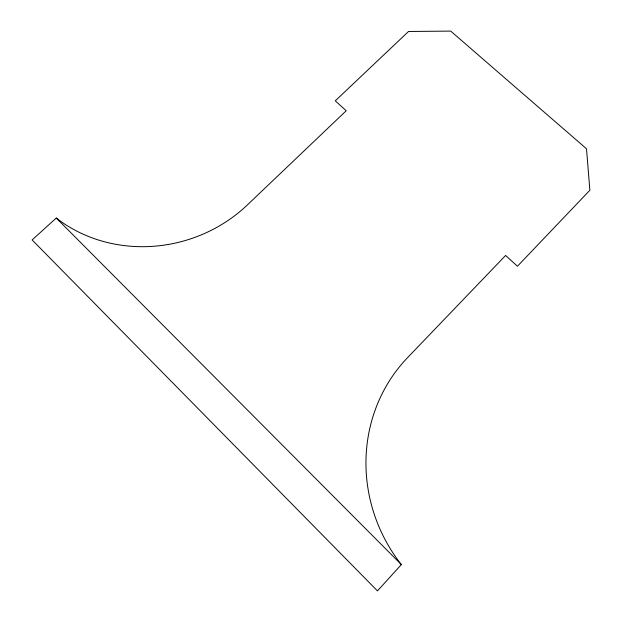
<?xml version="1.0" encoding="UTF-8"?>
<svg xmlns="http://www.w3.org/2000/svg" width="622" height="622" viewBox="0 0 622 622"><rect width="100%" height="100%" fill="white"/><g stroke="black" fill="none" stroke-linecap="round" stroke-linejoin="round"><path stroke-width="0.93" d="M401.353 564.589L377.453 590.9L32.126 239.936L56.26 218.034A140.953 128.661 -16.7 0 0 247.315 204.98L346.213 110.755L335.281 100.834L408.53 31.473L450.709 31.1L586.499 148.782L589.874 190.239L517.457 266.232L505.6 255.463L407.503 357.72A157.825 150.306 61 0 0 401.353 564.589L56.26 218.034"/></g></svg>
